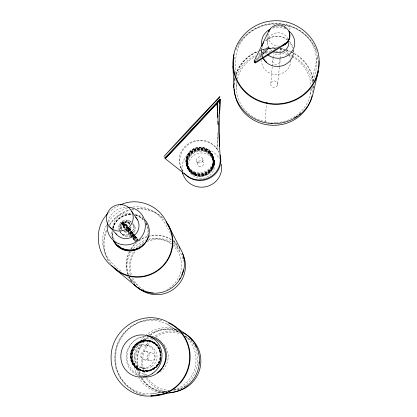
<?xml version="1.0" encoding="UTF-8"?>
<svg xmlns="http://www.w3.org/2000/svg" width="417" height="417" viewBox="0 0 417 417"><rect width="100%" height="100%" fill="white"/><g stroke="black" fill="none" stroke-linecap="round" stroke-linejoin="round"><path stroke-width="0.31" stroke-dasharray="2.08 1.56" d="M261.209 52.307L261.386 48.638M217.893 132.783L216.96 148.947L217.955 135.436M218.821 116.624L218.935 114.685M267.485 43.378L268.105 33.996M255.251 60.981L268.293 47.043L268.339 46.35L269.278 47.116L269.231 47.809L258.801 58.964M265.04 122.145L266.411 104.026M234.547 85.021L235.073 78.198M270.805 83.499L272.233 66.736M272.291 66.089L272.953 58.354M273.005 57.708L273.39 53.194M126.632 225.024L126.872 226.379A1.934 1.866 -35.4 0 1 125.611 227.797L124.652 227.885A1.83 1.767 -35.4 0 1 123.281 226.712L123.244 225.764A1.934 1.866 -35.4 0 1 124.501 224.346L125.939 224.398L127.816 226.535M278.619 25.885L278.707 24.942M131.298 221.834C128.311 219.144 123.396 219.535 120.706 222.459C117.01 226.249 118.923 232.196 122.822 235.063C130.109 241.745 140.305 229.433 132.533 223.293M121.701 229.642L123.839 231.664C127.446 233.614 132.095 229.767 130.787 225.863M120.164 231.956C125.126 239.118 137.172 231.378 132.799 223.877M126.904 225.915C125.929 230.971 120.331 224.315 125.491 224.242A1.83 1.767 -35.3 0 1 126.831 225.43L128.483 227.922M120.383 227.552L122.019 230.017C115.665 224.085 127.044 216.861 130.271 224.742L128.42 222.412M122.822 235.063C118.678 231.456 120.638 224.132 125.798 222.657L124.011 220.353M121.503 228.891C120.06 223.726 126.778 220.921 130.818 222.845M277.498 84.755A3.409 3.216 1.9 0 0 273.041 81.086A3.409 3.216 1.9 0 0 271.915 86.554A3.409 3.216 1.9 0 0 277.498 84.755L279.38 67.408M279.447 66.767L280.287 59.052M280.354 58.411L280.912 53.272M287.256 49.769L287.094 51.051L285.921 50.681M289.763 29.956L290.169 26.761L283.888 24.801M310.41 93.961L311.681 88.383M313.381 80.945C317.707 67.455 318.588 51.875 309.68 39.969C301.142 28.83 287.219 22.805 273.281 23.446C259.51 24.535 246.536 32.208 239.728 44.358C234.875 53.71 235.318 64.348 235.866 74.56M106.351 225.222C102.499 232.806 101.696 241.542 103.817 249.757C106.726 259.364 114.435 266.046 122.061 272.03M121.795 223.059L121.378 223.804L123.114 222.756L122.509 221.995M121.618 223.601L122.963 222.094L123.719 221.86L123.312 222.589L121.618 223.601L123.594 225.946L125.47 224.388L123.495 222.047L122.885 222.235L124.86 224.575L125.47 224.388M123.495 222.047L123.171 222.636L125.142 224.972M123.594 225.946L124.86 224.575M135.332 236.137L137.709 239.165C136.448 237.132 133.351 239.723 135.15 241.313L126.231 230.366M108.394 222.125C112.767 215.13 120.07 209.986 128.029 207.984M256.142 59.386L268.339 46.35M257.086 60.157L269.278 47.116M126.283 232.165L125.199 230.851L127.628 230.059L129.369 228.188L130.412 229.522M108.321 213.009L115.024 207.452L119.512 205.336M273.307 27.272L275.074 26.459M179.258 332.219L167.201 324.072L158.455 320.944L149.187 320.24L140.003 321.997L131.511 326.099L124.282 332.281L118.798 340.142L115.441 349.159L114.446 358.745L115.9 368.237L119.726 376.994L125.679 384.401L133.351 389.931L142.223 393.2L151.679 393.961L168.64 390.818M132.877 207.067C139.158 206.019 145.512 207.723 151.314 210.079C161.384 215.005 166.409 225.269 171.012 234.886M275.819 26.271L279.473 25.849M151.679 393.961L166.967 391.235A31.067 30.154 -74.5 0 1 140.795 378.052M174.337 389.806L179.404 388.91M146.591 371.505L146.888 371.526M278.05 25.854L281.809 26.224M145.986 371.292L146.284 371.307M153.456 342.743C132.033 331.077 119.22 366.798 143.385 370.484M147.159 370.786L141.519 370.364M129.473 223.799L128.452 223.1L126.012 222.6L124.933 221.203M140.842 367.83L143.349 368.049M143.829 368.065L146.263 368.284M143.907 359.808L150.271 360.893M145.835 351.276L152.064 352.891M280.886 26.021L283.586 26.86L285.958 28.32L284.008 27.063M285.337 50.499L281.246 49.206A39.558 37.358 1.9 0 0 279.995 48.998M146.049 344.838L148.416 345.604M148.197 340.825L149.932 341.471M148.911 340.481L149.203 340.59M149.526 340.522L149.812 340.632M152.617 341.815A15.643 15.142 -69.2 0 1 153.555 368.758A15.643 15.142 -69.2 0 1 130.286 356.624A15.643 15.142 -69.2 0 1 152.617 341.815L152.893 341.919A15.596 15.101 -69.3 0 1 153.831 368.784A15.596 15.101 -69.3 0 1 130.63 356.686A15.596 15.101 -69.3 0 1 152.893 341.919M153.253 341.867L153.529 341.971M180.587 333.292L167.201 324.072M185.82 336.811L190.001 339.626M131.418 223.053L134.201 225.555M268.293 47.043L269.231 47.809M127.43 276.596L138.658 286.14M118.954 229.72L119.7 230.591M122.572 234.026L124.391 236.137M124.407 234.662L126.195 236.762M118.652 227.818L120.518 230.017M122.775 222.324L125.053 225.05L124.751 224.669M121.941 223.012L123.922 225.357M122.233 223.413L124.203 225.753M121.837 223.21L124.016 225.811M118.855 225.889L120.721 228.115M126.356 234.802L128.118 236.903M123.927 230.763L125.022 232.076M120.179 226.311L121.305 227.661M128.295 234.432L130.026 236.538M119.559 224.059L121.441 226.415M120.774 223.861L121.889 225.237M123.307 226.598L125.809 229.637M126.153 230.095L135.499 241.558M123.5 227.025L125.939 230.017M123.229 226.129L132.288 237.231M132.59 237.669L135.911 241.698M120.706 222.459L122.546 224.732M123.281 225.66L126.32 229.324M126.533 229.684L136.343 241.73M121.519 222.819L122.124 223.569M123.453 225.211L136.771 241.646M130.083 233.583L131.793 235.704M123.734 224.815L126.971 228.865M127.378 229.371L133.049 236.449M133.456 236.955L135.077 238.977M127.628 230.059L128.686 231.383M123.114 222.756L123.614 223.382M127.618 229.527L133.19 236.486M133.586 236.986L137.167 241.459M126.403 227.229L127.592 228.725M127.988 229.22L133.539 236.194M133.935 236.694L137.506 241.177M124.104 224.508L126.528 227.546M128.144 229.574L135.416 238.696M124.542 224.299L127.086 227.505M127.482 228.005L133.033 235.006M133.43 235.506L135.812 238.508M122.228 221.192L124.042 223.486M126.685 226.838L127.868 228.334M128.264 228.834L134.201 236.324M134.592 236.825L137.761 240.817M131.605 232.311L133.289 234.448M125.017 224.21L128.431 228.391M128.624 228.782L134.357 235.902M134.634 236.397L137.912 240.411M128.879 228.427L134.8 235.959M135.191 236.465L137.959 239.978M125.491 224.242L134.675 235.918M135.077 236.429L136.672 238.456M129.4 228.558L134.936 235.631M123.672 221.443L124.766 222.84M126.33 224.664L128.801 227.969M129.103 228.208L134.727 235.527M135.124 236.027L137.886 239.556M125.939 224.398L128.723 227.948M129.124 228.453L134.691 235.558M135.092 236.064L137.078 238.597M129.823 226.994L130.86 228.339M132.757 230.705L134.42 232.863M126.2 221.297L127.268 222.688M127.388 221.703L128.452 223.1M125.939 219.983L127.701 222.292M133.45 228.87L135.108 231.054M127.883 220.124L129.614 222.428M122.15 223.559L122.634 224.2M133.648 226.937L135.301 229.147M129.713 220.755L131.074 222.589M133.336 225.034L134.988 227.275M173.696 239.999L179.659 251.352M129.228 223.361L129.75 224.497M180.697 166.852L181.791 170.397M186.858 166.117L186.988 166.581M187.129 167.035L187.254 167.493M186.446 165.236L186.576 165.7M187.108 164.001L188.13 167.707M187.447 164.673L188.833 169.719M317.931 59.141L317.405 56.848L312.39 79.261L312.958 81.768M196.715 160.889L197.569 164.652M202.73 158.945L203.48 162.734M212.951 159.122A13.255 12.797 -11.5 0 1 193.717 171.46A13.255 12.797 -11.5 0 1 192.524 149.312A13.255 12.797 -11.5 0 1 212.951 159.122L213.525 162.911A13.026 12.588 -11.5 0 1 194.624 175.046A13.026 12.588 -11.5 0 1 193.446 153.258A13.026 12.588 -11.5 0 1 213.525 162.911M214.041 160.983A13.943 13.464 -11.5 0 1 193.816 173.972A13.943 13.464 -11.5 0 1 192.55 150.667A13.943 13.464 -11.5 0 1 214.041 160.983L214.109 161.457A13.912 13.438 -11.5 0 1 193.931 174.415A13.912 13.438 -11.5 0 1 192.664 151.162A13.912 13.438 -11.5 0 1 214.109 161.457M214.166 161.926A13.87 13.401 -11.5 0 1 194.046 174.853A13.87 13.401 -11.5 0 1 192.79 151.658A13.87 13.401 -11.5 0 1 214.166 161.926L214.239 162.395A13.839 13.375 -11.5 0 1 194.16 175.296A13.839 13.375 -11.5 0 1 192.904 152.148A13.839 13.375 -11.5 0 1 214.239 162.395M213.744 159.716A13.49 13.026 -11.4 0 1 194.166 172.268A13.49 13.026 -11.4 0 1 192.956 149.729A13.49 13.026 -11.4 0 1 213.744 159.716L214.505 164.877A13.172 12.734 -11.5 0 1 195.396 177.147A13.172 12.734 -11.5 0 1 194.207 155.108A13.172 12.734 -11.5 0 1 214.505 164.877M214.062 160.024A14.162 13.678 -11.5 0 1 193.514 173.217A14.162 13.678 -11.5 0 1 192.227 149.547A14.162 13.678 -11.5 0 1 214.062 160.024L214.13 160.498A14.131 13.646 -11.5 0 1 193.629 173.665A14.131 13.646 -11.5 0 1 192.346 150.042A14.131 13.646 -11.5 0 1 214.13 160.498M234.031 77.254L234.13 79.824M236.095 81.628L236.35 89.342M184.809 335.873A31.067 30.154 -74.5 0 1 195.38 366.235A31.067 30.154 -74.5 0 1 173.644 390.088M140.133 377.02A31.067 30.154 -74.5 0 1 146.357 336.863M148.275 335.31A31.067 30.154 -74.5 0 1 179.174 332.26M190.731 339.62A32.698 31.744 -74.5 0 1 178.914 389.832M163.813 392.897A32.698 31.744 -74.5 0 1 138.778 377.917M137.516 375.649A32.698 31.744 -74.5 0 1 144.855 336.092M145.34 335.654A32.698 31.744 -74.5 0 1 177.001 329.581M148.739 239.149A27.585 26.969 -43.7 0 1 179.852 255.824A27.585 26.969 -43.7 0 1 167.222 289.403M131.678 281.621A27.585 26.969 -43.7 0 1 129.166 277.133M128.055 274.11A27.585 26.969 -43.7 0 1 131.157 251.649M133.471 248.475A27.585 26.969 -43.7 0 1 146.247 239.838M279.432 59.136A3.675 3.445 1.5 0 1 278.702 63.738A3.675 3.445 1.5 0 1 273.74 63.441A3.675 3.445 1.5 0 1 273.615 58.781M262.528 56.868A15.794 14.762 1.4 0 1 261.568 48.216M287.381 39.99A15.794 14.762 1.4 0 0 265.17 41.387A16.164 15.111 1.4 0 1 287.438 39.599M290.117 42.873A15.794 14.762 1.4 0 1 292.52 48.174M262.038 56.18A16.164 15.111 1.4 0 1 261.485 48.377M289.2 41.137A16.164 15.111 1.4 0 1 292.953 47.507M280.193 53.637A3.789 3.544 1.4 0 1 273.745 52.443M274.469 48.971A3.789 3.544 1.4 0 1 277.065 47.767M279.812 48.633A3.789 3.544 1.4 0 1 281.11 51.062M236.074 49.915A42.539 39.907 1.6 0 1 277.456 24.103M280.698 24.337A42.539 39.907 1.6 0 1 317.936 57.822M236.116 74.44A39.558 37.358 1.9 0 1 257.477 51.791M259.843 50.874A39.558 37.358 1.9 0 1 275.522 48.56M313.37 86.069A39.558 37.358 1.9 0 1 313.172 89.759M310.999 89.05A37.374 35.315 1.9 0 1 276.82 122.608M276.205 122.65A37.374 35.315 1.9 0 1 272.509 122.702M269.413 122.478A37.374 35.315 1.9 0 1 268.188 122.322M266.369 122.019A37.374 35.315 1.9 0 1 236.616 82.582M237.33 78.98A37.374 35.315 1.9 0 1 255.678 56.384M258.587 55.039A37.374 35.315 1.9 0 1 269.773 52.271M281.944 53.001A37.374 35.315 1.9 0 1 287.511 54.658M288.105 54.893A37.374 35.315 1.9 0 1 291.582 56.483M292.15 56.785A37.374 35.315 1.9 0 1 310.915 84.734M290.67 60.517A14.553 13.641 1.5 0 1 276.19 74.528A14.553 13.641 1.5 0 1 261.574 60.548M262.147 57.035A14.553 13.641 1.5 0 1 278.264 47.397M280.719 47.955A14.553 13.641 1.5 0 1 284.123 49.514M286.104 50.989A14.553 13.641 1.5 0 1 289.122 54.789M289.398 55.331A14.553 13.641 1.5 0 1 290.576 59.334M266.348 53.595A16.591 15.471 1.3 0 1 262.111 46.6M272.775 28.137A16.591 15.471 1.3 0 1 286.489 29.414M272.014 50.884A10.706 9.977 1.3 0 1 271.498 34.913A10.706 9.977 1.3 0 1 288.079 39M279.588 46.125A10.92 10.159 1.2 0 1 268.011 34.517M234.547 84.411A39.24 37.082 1.9 0 1 235.162 80.596M236.403 76.248A39.24 37.082 1.9 0 1 255.657 55.164M258.55 53.908A39.24 37.082 1.9 0 1 270.847 51.213M275.924 51.208A39.24 37.082 1.9 0 1 280.964 51.817M283.435 52.354A39.24 37.082 1.9 0 1 288.283 53.882M290.597 54.856A39.24 37.082 1.9 0 1 291.728 55.398M292.286 55.68A39.24 37.082 1.9 0 1 312.385 82.827M312.786 86.673A39.24 37.082 1.9 0 1 312.578 92.522M234.26 79.809A40.053 37.822 1.9 0 1 234.604 78M235.579 74.429A40.053 37.822 1.9 0 1 257.883 51.025M260.896 49.931A40.053 37.822 1.9 0 1 275.559 47.991M280.083 48.44A40.053 37.822 1.9 0 1 285.124 49.529M285.749 49.712A40.053 37.822 1.9 0 1 290.597 51.489M291.181 51.75A40.053 37.822 1.9 0 1 313.542 81.044M238.352 44.171A43.05 40.392 1.6 0 1 279.505 23.748A43.05 40.392 1.6 0 1 316.472 50.525M234.526 81.284A39.573 37.368 1.9 0 1 235.068 78.083M236.111 74.325A39.573 37.368 1.9 0 1 258.071 51.427M258.66 51.192A39.573 37.368 1.9 0 1 275.538 48.435M280.01 48.872A39.573 37.368 1.9 0 1 284.368 49.785M286.828 50.514A39.573 37.368 1.9 0 1 290.399 51.89M290.972 52.146A39.573 37.368 1.9 0 1 313.146 81.701M313.396 85.959A39.573 37.368 1.9 0 1 313.198 89.65M182.959 171.543A20.579 19.865 -11.4 0 1 190.324 143.375A20.579 19.865 -11.4 0 1 218.831 151.798M182.166 170.871A19.886 19.239 -11.5 0 1 195.761 149.651A19.886 19.239 -11.5 0 1 219.446 158.809M182.401 170.944A20.579 19.865 -11.5 0 1 190.361 142.458A20.579 19.865 -11.5 0 1 218.821 152.377M185.049 335.993A29.07 28.247 -75.2 0 1 194.416 344.802M187.181 384.875A29.07 28.247 -75.2 0 1 186.149 385.595M185.628 385.933A29.07 28.247 -75.2 0 1 173.3 390.229M169.583 390.348A29.07 28.247 -75.2 0 1 147.587 378.078M146.596 376.499A29.07 28.247 -75.2 0 1 152.919 339.245M155.895 336.999A29.07 28.247 -75.2 0 1 180.613 333.944M164.069 344.656A18.572 17.994 -70.2 0 1 158.757 372.871M147.243 375.081A18.572 17.994 -70.2 0 1 132.272 354.747A18.572 17.994 -70.2 0 1 151.897 338.312M140.154 376.348A20.277 19.625 -69.5 0 1 126.784 352.428A20.277 19.625 -69.5 0 1 149.708 337.009M165.825 391.454A30.514 29.649 -75.2 0 1 145.929 377.87M144.751 375.753A30.514 29.649 -75.2 0 1 151.559 338.818M155.364 335.852A30.514 29.649 -75.2 0 1 178.841 331.89M163.714 392.579A32.099 31.181 -74.5 0 1 141.65 378.104M141.327 377.562A32.099 31.181 -74.5 0 1 148.092 336.608M150.073 335.002A32.099 31.181 -74.5 0 1 178.007 330.248M141.676 394.576A38.567 37.379 -70.7 0 1 116.124 349.42A38.567 37.379 -70.7 0 1 159.018 319.594M146.07 395.097A38.114 36.941 -70.7 0 1 144.793 394.863M144.162 394.732A38.114 36.941 -70.7 0 1 116.645 349.133A38.114 36.941 -70.7 0 1 162.051 320.663M165.017 392.34A31.718 30.811 -74.5 0 1 141.968 377.896M141.644 377.359A31.718 30.811 -74.5 0 1 148.327 336.889M150.287 335.304A31.718 30.811 -74.5 0 1 178.476 330.796M143.453 376.014A20.266 19.625 -69.4 0 1 127.003 355.472A20.266 19.625 -69.4 0 1 145.377 335.925M160.628 359.6A14.882 14.407 -69.4 0 1 137.798 367.877A14.882 14.407 -69.4 0 1 139.518 343.259A14.882 14.407 -69.4 0 1 161.035 353.83M161.082 357.051A14.882 14.407 -69.4 0 1 160.785 358.974M159.586 363.452A15.684 15.184 -69.4 0 1 136.291 367.857A15.684 15.184 -69.4 0 1 137.177 343.676A15.684 15.184 -69.4 0 1 160.118 348.847M160.576 361.325A15.684 15.184 -69.4 0 1 159.862 362.936M160.858 359.59A15.731 15.231 -69.3 0 1 137.631 369.102A15.731 15.231 -69.3 0 1 136.698 343.702A15.731 15.231 -69.3 0 1 160.519 350.374M160.696 350.921A15.731 15.231 -69.3 0 1 161.108 352.615M146.294 223.251A18.53 17.952 -36.3 0 1 147.118 224.81M112.84 238.461A18.53 17.952 -36.3 0 1 112.204 231.43M112.762 228.511A18.53 17.952 -36.3 0 1 131.678 214.677M135.775 215.297A18.53 17.952 -36.3 0 1 142.958 219.196M132.653 282.293A29.065 28.424 -43.1 0 1 129.359 277.029M128.379 274.725A29.065 28.424 -43.1 0 1 130.031 251.081M131.303 248.918A29.065 28.424 -43.1 0 1 136.651 242.741M138.621 241.156A29.065 28.424 -43.1 0 1 171.392 239.947M173.409 241.386A29.065 28.424 -43.1 0 1 177.804 245.691M110.823 263.841A34.559 33.579 -38 0 1 106.867 230.231M108.258 227.364A34.559 33.579 -38 0 1 109.212 225.712M109.551 225.17A34.559 33.579 -38 0 1 129.651 210.21M132.126 209.595A34.559 33.579 -38 0 1 134.019 209.256M137.167 208.927A34.559 33.579 -38 0 1 164.131 219.915M173.743 244.909A27.1 26.516 -43.8 0 1 183.501 261.308M143.818 289.825A27.1 26.516 -43.8 0 1 132.7 278.014M131.339 274.464A27.1 26.516 -43.8 0 1 135.077 251.315M138.825 246.947A27.1 26.516 -43.8 0 1 143.948 243.127M146.81 241.683A27.1 26.516 -43.8 0 1 171.674 243.46M134.733 283.868A28.439 27.83 -43.9 0 1 131.141 277.513M130.339 275.215A28.439 27.83 -43.9 0 1 134.107 251.159M136.786 247.776A28.439 27.83 -43.9 0 1 145.1 241.511M147.92 240.275A28.439 27.83 -43.9 0 1 171.429 241.959M173.493 243.231A28.439 27.83 -43.9 0 1 180.014 249.475M131.616 281.517A29.425 28.778 -43.1 0 1 129.046 277.201M128.05 274.866A29.425 28.778 -43.1 0 1 129.432 251.493M130.672 249.277A29.425 28.778 -43.1 0 1 135.947 242.913M138.934 240.51A29.425 28.778 -43.1 0 1 146.857 236.538M148.061 236.173A29.425 28.778 -43.1 0 1 171.59 239.66M173.634 241.115A29.425 28.778 -43.1 0 1 176.844 244.054M108.024 260.396A34.986 33.996 -38 0 1 106.476 230.08M109.556 224.409A34.986 33.996 -38 0 1 130.792 209.48M131.423 209.329A34.986 33.996 -38 0 1 132.689 209.063M137.151 208.51A34.986 33.996 -38 0 1 163.589 218.706M146.299 223.314A18.588 17.999 -36.2 0 1 147.498 226.009M147.681 226.567A18.588 17.999 -36.2 0 1 148.233 228.865M148.322 229.454A18.588 17.999 -36.2 0 1 148.327 234.208M112.298 237.497A18.588 17.999 -36.2 0 1 111.819 231.008M112.548 227.505A18.588 17.999 -36.2 0 1 131.949 214.239M135.462 214.833A18.588 17.999 -36.2 0 1 143.505 219.55M145.919 223.522A18.15 17.582 -36.2 0 1 147.587 235.892M113.236 239.019A18.15 17.582 -36.2 0 1 112.194 231.623M112.793 228.177A18.15 17.582 -36.2 0 1 131.908 214.661M135.337 215.24A18.15 17.582 -36.2 0 1 143.969 220.697M114.102 239.765A18.577 17.994 -36 0 1 112.543 231.701M113.043 228.151A18.577 17.994 -36 0 1 131.553 213.702M135.108 214.067A18.577 17.994 -36 0 1 143.021 217.862M107.862 221.563A19.323 18.682 -35.2 0 1 126.977 207.15M113.784 228.897A12.885 12.453 -35.2 0 1 118.444 216.303A12.885 12.453 -35.2 0 1 131.793 214.474M193.947 172.367A13.198 12.745 -11.5 0 0 213.097 160.081A13.198 12.745 -11.5 0 0 192.758 150.313A13.198 12.745 -11.5 0 0 193.947 172.367M194.061 172.82A13.172 12.718 -11.5 0 0 213.17 160.555A13.172 12.718 -11.5 0 0 192.873 150.808A13.172 12.718 -11.5 0 0 194.061 172.82M194.176 173.269A13.141 12.692 -11.5 0 0 213.238 161.03A13.141 12.692 -11.5 0 0 192.988 151.303A13.141 12.692 -11.5 0 0 194.176 173.269M194.286 173.717A13.115 12.666 -11.5 0 0 213.311 161.504A13.115 12.666 -11.5 0 0 193.102 151.793A13.115 12.666 -11.5 0 0 194.286 173.717M194.4 174.16A13.083 12.64 -11.5 0 0 213.384 161.973A13.083 12.64 -11.5 0 0 193.217 152.283A13.083 12.64 -11.5 0 0 194.4 174.16M194.51 174.603A13.057 12.614 -11.5 0 0 213.452 162.442A13.057 12.614 -11.5 0 0 193.332 152.773A13.057 12.614 -11.5 0 0 194.51 174.603M199.107 166.388A3.107 3.002 -11.5 0 0 203.626 163.506A3.107 3.002 -11.5 0 0 198.841 161.191A3.107 3.002 -11.5 0 0 199.107 166.388M198.283 162.661A3.164 3.055 -11.5 0 0 202.881 159.727A3.164 3.055 -11.5 0 0 198.012 157.376A3.164 3.055 -11.5 0 0 198.283 162.661M151.824 366.423A11.514 11.144 -69.5 0 0 151.142 346.595A11.514 11.144 -69.5 0 0 134.712 357.478A11.514 11.144 -69.5 0 0 151.824 366.423M149.531 366.162A11.796 11.41 -69 0 0 148.843 345.849A11.796 11.41 -69 0 0 132.007 356.999A11.796 11.41 -69 0 0 149.531 366.162M153.284 360.314A4.102 3.977 -70.4 0 0 153.039 353.241A4.102 3.977 -70.4 0 0 147.18 357.119A4.102 3.977 -70.4 0 0 153.284 360.314M154.082 368.352A14.929 14.454 -69.4 0 0 153.185 342.638A14.929 14.454 -69.4 0 0 131.881 356.77A14.929 14.454 -69.4 0 0 154.082 368.352M153.805 368.326A14.97 14.496 -69.3 0 0 152.909 342.539A14.97 14.496 -69.3 0 0 131.537 356.707A14.97 14.496 -69.3 0 0 153.805 368.326M153.529 368.3A15.017 14.538 -69.3 0 0 152.632 342.435A15.017 14.538 -69.3 0 0 131.199 356.644A15.017 14.538 -69.3 0 0 153.529 368.3M153.253 368.268A15.059 14.579 -69.2 0 0 152.351 342.331A15.059 14.579 -69.2 0 0 130.849 356.582A15.059 14.579 -69.2 0 0 153.253 368.268M147.123 359.188A4.378 4.238 -69.1 0 0 146.873 351.651A4.378 4.238 -69.1 0 0 140.618 355.784A4.378 4.238 -69.1 0 0 147.123 359.188"/><path stroke-width="0.63" d="M219.337 146.461L219.749 100.466L220.603 99.408L219.566 113.56M254.214 60.991L254.188 61.846L255.512 62.936L284.92 44.447A11.061 10.289 1.2 0 0 288.653 40.444C294.042 30.884 281.475 20.615 272.791 26.605A10.951 10.185 1.2 0 0 269.074 30.561L254.214 60.991L255.538 62.081L255.512 62.936M318.463 68.378C323.665 41.992 298.921 18.76 273.187 20.85C251.493 21.939 231.972 40.944 233.353 63.196M219.566 103.697L219.749 100.466L186.227 136.708L165.231 158.622L185.857 174.89M289.711 33.829L289.481 38.109M269.074 30.561L269.012 31.489A10.92 10.159 1.2 0 1 269.231 31.098M233.551 65.062L233.744 62.586M234.031 58.875L234.13 57.64M284.92 44.447L285.03 43.545A11.092 10.316 1.2 0 0 288.767 39.532L289.601 37.196M289.247 33.198L289.367 32.271M282.924 45.417A10.92 10.159 1.2 0 0 288.653 40.444L288.767 39.532M289.69 35.654L289.805 34.731M318.286 71.385L313.214 92.762A40.053 37.822 1.9 0 1 269.721 123.385A40.053 37.822 1.9 0 1 233.791 84.74M288.653 40.444L289.549 37.921L289.596 34.752M261.886 46.084L263.883 41.997M107.841 213.405C92.548 228.996 96.181 256.596 114.659 268.037A34.559 33.579 -38 0 0 159.925 268.475A34.559 33.579 -38 0 0 167.16 223.893C160.456 205.722 137.417 196.371 120.075 205.07M165.549 157.037L164.668 158.126L220.603 99.408M165.231 158.622L220.04 98.928L217.038 101.899M255.538 62.081L285.03 43.545M163.662 394.101L177.527 391.24M167.233 321.773C141.327 308.288 110.067 330.181 111.099 358.651C111.162 380.335 132.158 399.684 153.889 395.514A38.114 36.941 -70.7 0 0 188.891 364.661A38.114 36.941 -70.7 0 0 168.677 323.029M150.704 396.15L160.681 394.232M266.505 102.733L267.646 103.098M177.97 328.758L189.255 336.816M114.367 268.355L135.384 285.76M109.744 226.926L116.729 234.641M131.798 211.461A13.579 13.094 -34.2 0 1 119.064 231.075A13.579 13.094 -34.2 0 1 108.576 210.955A13.579 13.094 -34.2 0 1 131.798 211.461L137.631 219.941M167.519 223.663L179.925 248M182.156 171.575L182.886 173.936M289.132 32.677L289.362 33.714M220.265 158.679L217.095 103.442L217.403 110.51M217.455 111.798L217.71 117.584M217.877 121.441L218.018 124.657M232.957 66.178L233.848 87.82M153.211 292.995A27.585 26.969 -43.7 0 1 133.685 284.159M266.661 62.216A15.794 14.762 1.4 0 1 263.935 59.308M317.989 70.087A42.539 39.907 1.6 0 1 272.244 103.729A42.539 39.907 1.6 0 1 233.411 62.899M300.188 113.815A39.558 37.358 1.9 0 1 299.192 114.623M297.133 116.14A39.558 37.358 1.9 0 1 294.433 117.834M272.212 123.197A39.558 37.358 1.9 0 1 270.972 123.124M289.007 31.093A16.591 15.471 1.3 0 1 290.899 52.74A16.591 15.471 1.3 0 1 267.724 54.763M261.965 46.037A16.591 15.471 1.3 0 1 270.508 29.039M293.401 53.121A16.164 15.111 1.4 0 1 279.969 66.282A16.164 15.111 1.4 0 1 262.715 57.755M293.459 50.29A16.164 15.111 1.4 0 1 293.495 51.984M288.84 42.039A10.706 9.977 1.3 0 1 284.165 51.02A10.706 9.977 1.3 0 1 273.463 51.687M312.046 95.707A39.24 37.082 1.9 0 1 270.138 125.142A39.24 37.082 1.9 0 1 234.364 88.941M318.838 60.83A43.05 40.392 1.6 0 1 272.661 104.26A43.05 40.392 1.6 0 1 234.057 54.491M300.209 113.716A39.573 37.368 1.9 0 1 299.213 114.524M221.344 164.126A19.886 19.239 -11.5 0 1 206.014 186.696A19.886 19.239 -11.5 0 1 182.537 172.732M220.025 154.811A20.579 19.865 -11.4 0 1 210.377 177.835A20.579 19.865 -11.4 0 1 185.153 174.28M220.145 157.391A20.579 19.865 -11.5 0 1 208.047 178.116A20.579 19.865 -11.5 0 1 184.189 173.248M150.949 337.275A20.277 19.625 -69.5 0 1 165.168 360.731A20.277 19.625 -69.5 0 1 142.666 376.895M189.693 337.353A30.514 29.649 -75.2 0 1 199.967 368.414A30.514 29.649 -75.2 0 1 176.532 391.292M182.61 332.167A32.099 31.181 -74.5 0 1 198.7 367.335A32.099 31.181 -74.5 0 1 169.422 392.798M167.691 322.096A38.567 37.379 -70.7 0 1 189.203 365.344A38.567 37.379 -70.7 0 1 151.434 396.03M183.516 333.084A31.718 30.811 -74.5 0 1 184.575 333.715M189.454 337.515A31.718 30.811 -74.5 0 1 190.762 338.844M195.432 345.464A31.718 30.811 -74.5 0 1 196.266 347.168M199.039 361.987A31.718 30.811 -74.5 0 1 198.951 363.27M147.29 335.847A20.266 19.625 -69.4 0 1 165.7 350.348A20.266 19.625 -69.4 0 1 157.141 372.913M148.285 236.382A18.53 17.952 -36.3 0 1 132.158 250.836A18.53 17.952 -36.3 0 1 113.669 240.672M183.433 257.289A29.065 28.424 -43.1 0 1 183.683 258.519M183.438 269.736A29.065 28.424 -43.1 0 1 181.671 275.152M180.253 277.977A29.065 28.424 -43.1 0 1 179.253 279.604M148.833 292.265A29.065 28.424 -43.1 0 1 147.008 291.817M145.205 291.243A29.065 28.424 -43.1 0 1 142.312 290.034M182.547 253.588A28.439 27.83 -43.9 0 1 174.056 288.819A28.439 27.83 -43.9 0 1 138.017 287.475M179.227 246.968A29.425 28.778 -43.1 0 1 173.915 286.156A29.425 28.778 -43.1 0 1 134.482 284.889M166.065 221.599A34.986 33.996 -38 0 1 159.675 269.231A34.986 33.996 -38 0 1 111.699 265.603M143.511 244.445A18.588 17.999 -36.2 0 1 113.283 240.275M137.469 248.381A18.15 17.582 -36.2 0 1 135.817 249.074M135.259 249.267A18.15 17.582 -36.2 0 1 114.195 241.125M145.1 219.926A18.577 17.994 -36 0 1 146.482 241.073A18.577 17.994 -36 0 1 126.632 249.715M126.054 249.59A18.577 17.994 -36 0 1 122.134 248.146M121.097 247.573A18.577 17.994 -36 0 1 118.24 245.457M127.597 207.166A19.323 18.682 -35.2 0 1 145.262 227.619A19.323 18.682 -35.2 0 1 123.213 244.789A19.323 18.682 -35.2 0 1 107.565 222.761M135.76 217.293A12.885 12.453 -35.2 0 1 134.232 235.574A12.885 12.453 -35.2 0 1 115.9 233.635M254.401 61.247L254.386 61.909L255.324 62.68L255.34 62.018L254.401 61.247M219.837 96.713L192.43 126.559L164.011 156.359L191.841 126.059L219.837 96.713M152.325 373.632A21.194 20.496 -68.6 0 0 151.063 337.144A21.194 20.496 -68.6 0 0 120.826 357.223A21.194 20.496 -68.6 0 0 152.325 373.632"/></g></svg>
